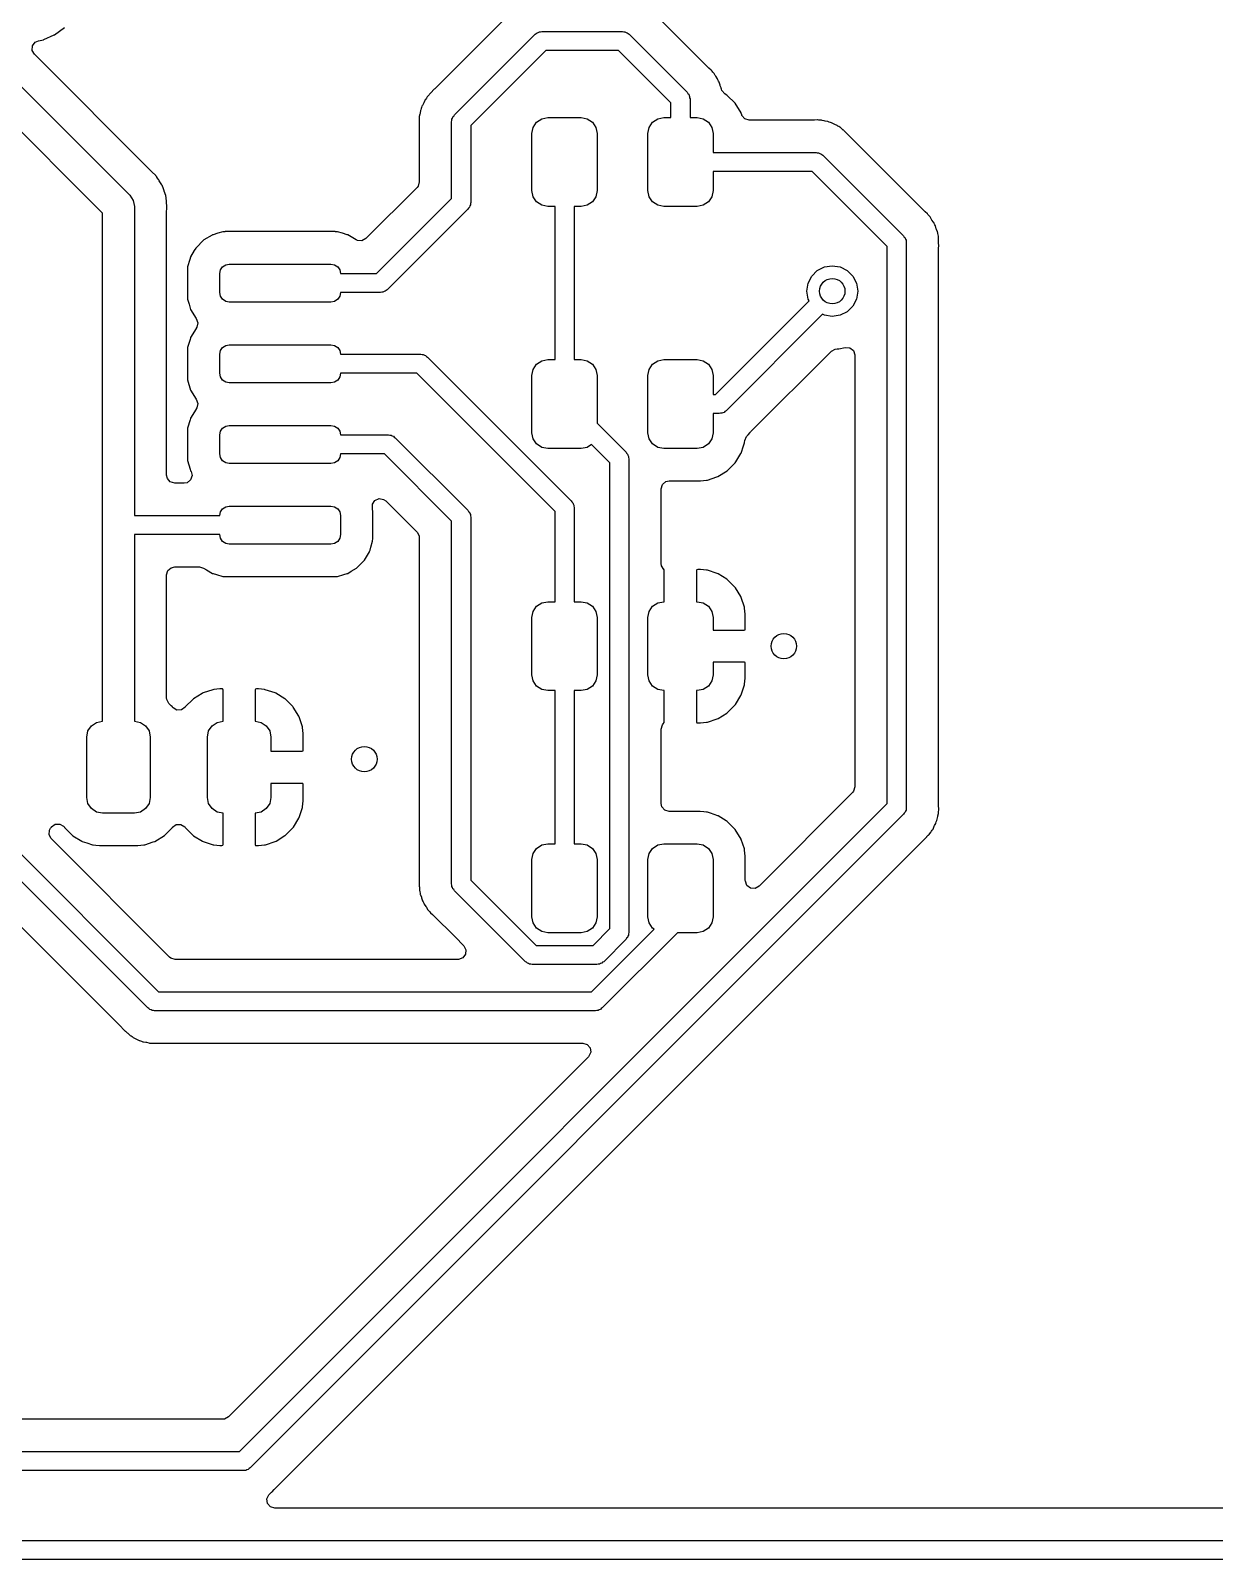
# Model space of a CAD drawing. Extents: x 51 to 243, y -135 to -54.
# Drawn here: x 171.02 to 189.66, y -135.02 to -110.96 of the extents above; entities that cross this region are included whole.
import ezdxf

# ---------------------------------------------------------------- set-up
doc = ezdxf.new("R2010")
doc.units = 0
doc.layers.add('BLACK', color=7, linetype='CONTINUOUS')

msp = doc.modelspace()

# ---------------------------------------------------------------- linework, layer by layer
at = {"layer": 'BLACK', "linetype": 'CONTINUOUS'}
for p, q in [((169.099, -110.071), (172.582, -113.554)), ((172.155, -113.835), (168.672, -110.352)), ((178.578, -110.686), (177.392, -111.871)), ((171.399, -111.027), (171.553, -110.915)), ((181.692, -111.546), (180.864, -110.717)), ((171.052, -111.201), (171.095, -111.144)), ((171.095, -111.144), (171.144, -111.122)), ((171.144, -111.122), (171.224, -111.105)), ((171.224, -111.105), (171.23, -111.102)), ((171.23, -111.102), (171.393, -111.03)), ((171.393, -111.03), (171.399, -111.027)), ((171.393, -111.03), (171.393, -111.03)), ((177.694, -112.289), (178.964, -111.019)), ((178.964, -111.019), (178.981, -111.009)), ((178.981, -111.009), (178.995, -110.995)), ((178.995, -110.995), (179.014, -110.99)), ((179.014, -110.99), (179.031, -110.98)), ((179.031, -110.98), (179.051, -110.98)), ((179.051, -110.98), (179.07, -110.975)), ((179.07, -110.975), (180.34, -110.975)), ((180.34, -110.975), (180.359, -110.98)), ((180.359, -110.98), (180.379, -110.98)), ((180.379, -110.98), (180.396, -110.99)), ((180.396, -110.99), (180.415, -110.995)), ((180.415, -110.995), (180.429, -111.009)), ((180.429, -111.009), (180.446, -111.019)), ((180.446, -111.019), (181.359, -111.931)), ((171.047, -111.272), (171.052, -111.201)), ((171.081, -111.334), (171.047, -111.272)), ((172.932, -113.185), (171.081, -111.334)), ((179.132, -111.275), (177.95, -112.457)), ((180.278, -111.275), (179.132, -111.275)), ((181.102, -112.1), (180.278, -111.275)), ((181.701, -111.554), (181.692, -111.546)), ((181.736, -111.583), (181.701, -111.554)), ((181.741, -111.59), (181.736, -111.583)), ((181.749, -111.6), (181.741, -111.59)), ((181.762, -111.616), (181.749, -111.6)), ((181.777, -111.631), (181.762, -111.616)), ((181.781, -111.638), (181.777, -111.631)), ((181.8, -111.67), (181.781, -111.638)), ((181.781, -111.638), (181.781, -111.638)), ((177.371, -111.889), (177.328, -111.935)), ((177.377, -111.884), (177.371, -111.889)), ((177.384, -111.879), (177.377, -111.884)), ((177.392, -111.871), (177.384, -111.879)), ((181.807, -111.68), (181.8, -111.67)), ((181.834, -111.718), (181.807, -111.68)), ((181.842, -111.738), (181.834, -111.718)), ((181.851, -111.755), (181.842, -111.738)), ((181.862, -111.774), (181.851, -111.755)), ((181.875, -111.818), (181.862, -111.774)), ((181.878, -111.829), (181.875, -111.818)), ((181.892, -111.863), (181.878, -111.829)), ((181.895, -111.872), (181.892, -111.863)), ((181.896, -111.88), (181.895, -111.872)), ((181.897, -111.883), (181.896, -111.88)), ((181.906, -111.906), (181.897, -111.883)), ((177.205, -112.11), (177.19, -112.138)), ((177.21, -112.1), (177.205, -112.11)), ((177.226, -112.064), (177.21, -112.1)), ((177.229, -112.057), (177.226, -112.064)), ((177.226, -112.064), (177.226, -112.064)), ((177.238, -112.045), (177.229, -112.057)), ((177.242, -112.04), (177.238, -112.045)), ((177.253, -112.024), (177.242, -112.04)), ((177.259, -112.012), (177.253, -112.024)), ((177.263, -112.005), (177.259, -112.012)), ((177.259, -112.012), (177.259, -112.012)), ((177.295, -111.971), (177.263, -112.005)), ((177.302, -111.962), (177.295, -111.971)), ((177.305, -111.959), (177.302, -111.962)), ((177.326, -111.938), (177.305, -111.959)), ((177.328, -111.935), (177.326, -111.938)), ((181.102, -112.33), (181.102, -112.1)), ((181.359, -111.931), (181.368, -111.949)), ((181.368, -111.949), (181.382, -111.962)), ((181.382, -111.962), (181.388, -111.982)), ((181.388, -111.982), (181.397, -111.999)), ((181.397, -111.999), (181.397, -112.018)), ((181.397, -112.018), (181.403, -112.037)), ((181.403, -112.037), (181.403, -112.33)), ((181.953, -111.959), (181.906, -111.906)), ((181.974, -111.972), (181.953, -111.959)), ((181.988, -111.981), (181.974, -111.972)), ((182.113, -112.106), (181.988, -111.981)), ((182.207, -112.256), (182.113, -112.106)), ((177.14, -112.353), (177.137, -112.374)), ((177.137, -112.374), (177.141, -112.417)), ((177.141, -112.333), (177.14, -112.353)), ((177.151, -112.275), (177.141, -112.312)), ((177.141, -112.312), (177.141, -112.333)), ((177.153, -112.267), (177.151, -112.275)), ((177.155, -112.255), (177.153, -112.267)), ((177.161, -112.218), (177.155, -112.255)), ((177.163, -112.21), (177.161, -112.218)), ((177.171, -112.19), (177.163, -112.21)), ((177.178, -112.171), (177.171, -112.19)), ((177.183, -112.151), (177.178, -112.171)), ((177.19, -112.138), (177.183, -112.151)), ((177.655, -112.356), (177.665, -112.339)), ((177.655, -112.376), (177.655, -112.356)), ((177.665, -112.339), (177.67, -112.32)), ((177.67, -112.32), (177.684, -112.306)), ((177.684, -112.306), (177.694, -112.289)), ((178.988, -112.403), (179.069, -112.349)), ((179.069, -112.349), (179.165, -112.33)), ((179.165, -112.33), (179.69, -112.33)), ((179.69, -112.33), (179.786, -112.349)), ((179.786, -112.349), (179.867, -112.403)), ((180.813, -112.403), (180.894, -112.349)), ((180.894, -112.349), (180.99, -112.33)), ((180.99, -112.33), (181.102, -112.33)), ((181.403, -112.33), (181.515, -112.33)), ((181.515, -112.33), (181.611, -112.349)), ((181.611, -112.349), (181.692, -112.403)), ((182.209, -112.263), (182.207, -112.256)), ((182.216, -112.285), (182.209, -112.263)), ((182.209, -112.263), (182.209, -112.263)), ((182.221, -112.298), (182.216, -112.285)), ((182.268, -112.351), (182.221, -112.298)), ((182.336, -112.371), (182.268, -112.351)), ((183.351, -112.371), (182.336, -112.371)), ((183.363, -112.371), (183.351, -112.371)), ((183.409, -112.367), (183.363, -112.371)), ((183.417, -112.368), (183.409, -112.367)), ((183.43, -112.37), (183.417, -112.368)), ((183.45, -112.371), (183.43, -112.37)), ((183.471, -112.371), (183.45, -112.371)), ((183.482, -112.374), (183.471, -112.371)), ((183.516, -112.383), (183.482, -112.374)), ((177.141, -112.417), (177.141, -112.42)), ((177.141, -112.42), (177.141, -112.432)), ((177.141, -112.432), (177.141, -113.34)), ((177.65, -112.395), (177.655, -112.376)), ((177.65, -113.603), (177.65, -112.395)), ((177.95, -112.457), (177.95, -113.665)), ((178.915, -112.58), (178.934, -112.484)), ((178.915, -113.48), (178.915, -112.58)), ((178.934, -112.484), (178.988, -112.403)), ((179.867, -112.403), (179.921, -112.484)), ((179.921, -112.484), (179.94, -112.58)), ((179.94, -112.58), (179.94, -113.48)), ((180.74, -112.58), (180.759, -112.484)), ((180.74, -113.48), (180.74, -112.58)), ((180.759, -112.484), (180.813, -112.403)), ((181.692, -112.403), (181.746, -112.484)), ((181.746, -112.484), (181.765, -112.58)), ((181.765, -112.58), (181.765, -112.88)), ((183.528, -112.385), (183.516, -112.383)), ((183.573, -112.393), (183.528, -112.385)), ((183.593, -112.401), (183.573, -112.393)), ((183.612, -112.408), (183.593, -112.401)), ((183.632, -112.413), (183.612, -112.408)), ((183.639, -112.417), (183.632, -112.413)), ((183.673, -112.435), (183.639, -112.417)), ((183.639, -112.417), (183.639, -112.417)), ((183.683, -112.44), (183.673, -112.435)), ((183.719, -112.456), (183.683, -112.44)), ((183.726, -112.459), (183.719, -112.456)), ((183.719, -112.456), (183.719, -112.456)), ((183.732, -112.464), (183.726, -112.459)), ((183.743, -112.472), (183.732, -112.464)), ((183.759, -112.483), (183.743, -112.472)), ((183.771, -112.489), (183.759, -112.483)), ((183.778, -112.493), (183.771, -112.489)), ((183.81, -112.523), (183.778, -112.493)), ((183.812, -112.525), (183.81, -112.523)), ((183.821, -112.532), (183.812, -112.525)), ((183.824, -112.535), (183.821, -112.532)), ((183.845, -112.556), (183.824, -112.535)), ((183.848, -112.558), (183.845, -112.556)), ((183.878, -112.587), (183.848, -112.558)), ((183.899, -112.607), (183.878, -112.587)), ((183.904, -112.614), (183.899, -112.607)), ((183.912, -112.622), (183.904, -112.614)), ((183.904, -112.614), (183.904, -112.614)), ((185.097, -113.808), (183.912, -112.622)), ((181.765, -112.88), (183.388, -112.88)), ((183.388, -112.88), (183.407, -112.885)), ((183.407, -112.885), (183.427, -112.885)), ((183.427, -112.885), (183.444, -112.895)), ((183.444, -112.895), (183.463, -112.9)), ((183.463, -112.9), (183.477, -112.914)), ((183.477, -112.914), (183.494, -112.924)), ((183.494, -112.924), (184.764, -114.194)), ((172.935, -113.188), (172.932, -113.185)), ((172.986, -113.236), (172.935, -113.188)), ((172.991, -113.241), (172.986, -113.236)), ((172.986, -113.236), (172.986, -113.236)), ((172.995, -113.247), (172.991, -113.241)), ((172.998, -113.251), (172.995, -113.247)), ((173, -113.253), (172.998, -113.251)), ((173, -113.254), (173, -113.253)), ((173.008, -113.262), (173, -113.254)), ((173.011, -113.267), (173.008, -113.262)), ((173.029, -113.298), (173.011, -113.267)), ((173.011, -113.267), (173.011, -113.267)), ((173.038, -113.312), (173.029, -113.298)), ((173.045, -113.324), (173.038, -113.312)), ((173.048, -113.328), (173.045, -113.324)), ((173.088, -113.389), (173.048, -113.328)), ((183.326, -113.18), (181.765, -113.18)), ((181.765, -113.18), (181.765, -113.48)), ((184.508, -114.362), (183.326, -113.18)), ((172.582, -113.554), (172.582, -113.554)), ((172.582, -113.554), (172.636, -113.635)), ((173.09, -113.396), (173.088, -113.389)), ((173.093, -113.401), (173.09, -113.396)), ((173.096, -113.407), (173.093, -113.401)), ((173.099, -113.413), (173.096, -113.407)), ((173.102, -113.42), (173.099, -113.413)), ((173.122, -113.483), (173.102, -113.42)), ((173.102, -113.42), (173.102, -113.42)), ((173.123, -113.487), (173.122, -113.483)), ((173.148, -113.555), (173.123, -113.487)), ((173.149, -113.563), (173.148, -113.555)), ((173.15, -113.568), (173.149, -113.563)), ((173.152, -113.574), (173.15, -113.568)), ((173.154, -113.581), (173.152, -113.574)), ((177.105, -113.429), (176.299, -114.235)), ((177.121, -113.408), (177.105, -113.429)), ((177.141, -113.34), (177.121, -113.408)), ((178.934, -113.576), (178.915, -113.48)), ((178.988, -113.657), (178.934, -113.576)), ((179.921, -113.576), (179.867, -113.657)), ((179.94, -113.48), (179.921, -113.576)), ((180.759, -113.576), (180.74, -113.48)), ((180.813, -113.657), (180.759, -113.576)), ((181.746, -113.576), (181.692, -113.657)), ((181.765, -113.48), (181.746, -113.576)), ((172.636, -113.635), (172.655, -113.731)), ((172.655, -113.731), (172.655, -118.595)), ((173.154, -113.589), (173.154, -113.581)), ((173.156, -113.603), (173.154, -113.589)), ((173.154, -113.589), (173.154, -113.589)), ((173.159, -113.641), (173.156, -113.603)), ((173.16, -113.654), (173.159, -113.641)), ((173.16, -113.658), (173.16, -113.654)), ((173.163, -113.683), (173.16, -113.658)), ((173.163, -113.687), (173.163, -113.683)), ((173.163, -113.683), (173.163, -113.683)), ((173.163, -113.695), (173.163, -113.687)), ((173.164, -113.705), (173.163, -113.695)), ((173.163, -113.798), (173.165, -113.779)), ((173.163, -117.96), (173.163, -113.798)), ((173.167, -113.745), (173.164, -113.705)), ((173.165, -113.779), (173.168, -113.758)), ((173.165, -113.779), (173.165, -113.779)), ((173.168, -113.758), (173.167, -113.745)), ((176.468, -114.785), (177.65, -113.603)), ((177.906, -113.771), (176.636, -115.041)), ((177.916, -113.754), (177.906, -113.771)), ((177.93, -113.74), (177.916, -113.754)), ((177.935, -113.721), (177.93, -113.74)), ((177.945, -113.704), (177.935, -113.721)), ((177.95, -113.665), (177.945, -113.684)), ((177.945, -113.684), (177.945, -113.704)), ((179.069, -113.711), (178.988, -113.657)), ((179.165, -113.73), (179.069, -113.711)), ((179.278, -113.73), (179.165, -113.73)), ((179.278, -116.14), (179.278, -113.73)), ((179.69, -113.73), (179.577, -113.73)), ((179.577, -113.73), (179.577, -116.14)), ((179.786, -113.711), (179.69, -113.73)), ((179.867, -113.657), (179.786, -113.711)), ((180.894, -113.711), (180.813, -113.657)), ((180.99, -113.73), (180.894, -113.711)), ((181.515, -113.73), (180.99, -113.73)), ((181.611, -113.711), (181.515, -113.73)), ((181.692, -113.657), (181.611, -113.711)), ((185.106, -113.816), (185.097, -113.808)), ((185.142, -113.846), (185.106, -113.816)), ((172.155, -121.83), (172.155, -113.835)), ((185.149, -113.856), (185.142, -113.846)), ((185.154, -113.863), (185.149, -113.856)), ((185.167, -113.878), (185.154, -113.863)), ((185.182, -113.893), (185.167, -113.878)), ((185.206, -113.933), (185.182, -113.893)), ((185.212, -113.943), (185.206, -113.933)), ((185.235, -113.974), (185.212, -113.943)), ((185.24, -113.98), (185.235, -113.974)), ((185.248, -114), (185.24, -113.98)), ((185.256, -114.018), (185.248, -114)), ((185.267, -114.036), (185.256, -114.018)), ((185.28, -114.081), (185.267, -114.036)), ((173.743, -114.261), (173.626, -114.378)), ((173.75, -114.257), (173.743, -114.261)), ((173.88, -114.18), (173.75, -114.257)), ((173.75, -114.257), (173.75, -114.257)), ((173.886, -114.176), (173.88, -114.18)), ((173.88, -114.18), (173.88, -114.18)), ((173.894, -114.174), (173.886, -114.176)), ((173.97, -114.152), (173.894, -114.174)), ((173.894, -114.174), (173.894, -114.174)), ((174.046, -114.129), (173.97, -114.152)), ((174.053, -114.129), (174.046, -114.129)), ((174.081, -114.127), (174.053, -114.129)), ((174.053, -114.129), (174.053, -114.129)), ((174.083, -114.126), (174.081, -114.127)), ((174.081, -114.127), (174.081, -114.127)), ((175.817, -114.126), (174.083, -114.126)), ((175.819, -114.127), (175.817, -114.126)), ((175.847, -114.129), (175.819, -114.127)), ((175.819, -114.127), (175.819, -114.127)), ((175.854, -114.129), (175.847, -114.129)), ((175.847, -114.129), (175.847, -114.129)), ((175.93, -114.152), (175.854, -114.129)), ((176.006, -114.174), (175.93, -114.152)), ((176.014, -114.176), (176.006, -114.174)), ((176.006, -114.174), (176.006, -114.174)), ((176.119, -114.238), (176.014, -114.176)), ((176.146, -114.254), (176.119, -114.238)), ((176.166, -114.264), (176.146, -114.254)), ((176.237, -114.269), (176.166, -114.264)), ((176.299, -114.235), (176.237, -114.269)), ((184.764, -114.194), (184.774, -114.211)), ((184.774, -114.211), (184.788, -114.225)), ((184.788, -114.225), (184.793, -114.244)), ((184.793, -114.244), (184.803, -114.261)), ((184.803, -114.261), (184.803, -114.281)), ((184.803, -114.281), (184.808, -114.3)), ((185.284, -114.092), (185.28, -114.081)), ((185.298, -114.128), (185.284, -114.092)), ((185.301, -114.135), (185.298, -114.128)), ((185.298, -114.128), (185.298, -114.128)), ((185.302, -114.143), (185.301, -114.135)), ((185.304, -114.156), (185.302, -114.143)), ((185.302, -114.143), (185.302, -114.143)), ((185.308, -114.176), (185.304, -114.156)), ((185.314, -114.196), (185.308, -114.176)), ((185.315, -114.238), (185.314, -114.196)), ((185.315, -114.242), (185.315, -114.238)), ((185.316, -114.254), (185.315, -114.242)), ((185.316, -114.259), (185.316, -114.254)), ((185.316, -114.288), (185.316, -114.259)), ((185.317, -114.292), (185.316, -114.288)), ((185.319, -114.362), (185.317, -114.292)), ((173.539, -114.529), (173.528, -114.565)), ((173.541, -114.521), (173.539, -114.529)), ((173.539, -114.529), (173.539, -114.529)), ((173.599, -114.423), (173.541, -114.521)), ((173.622, -114.385), (173.599, -114.423)), ((173.626, -114.378), (173.622, -114.385)), ((173.622, -114.385), (173.622, -114.385)), ((184.508, -123.128), (184.508, -114.362)), ((184.808, -114.3), (184.808, -123.19)), ((185.316, -114.382), (185.317, -114.37)), ((185.316, -123.153), (185.316, -114.382)), ((185.317, -114.37), (185.319, -114.362)), ((185.317, -114.37), (185.317, -114.37)), ((173.494, -114.688), (173.492, -114.716)), ((173.492, -114.716), (173.492, -114.718)), ((173.492, -114.718), (173.492, -115.152)), ((173.528, -114.565), (173.494, -114.681)), ((173.494, -114.681), (173.494, -114.688)), ((173.494, -114.688), (173.494, -114.688)), ((174, -114.785), (174.011, -114.728)), ((174.011, -114.728), (174.044, -114.679)), ((174.044, -114.679), (174.093, -114.646)), ((174.093, -114.646), (174.15, -114.635)), ((174.15, -114.635), (175.75, -114.635)), ((175.75, -114.635), (175.807, -114.646)), ((175.807, -114.646), (175.856, -114.679)), ((175.856, -114.679), (175.889, -114.728)), ((175.889, -114.728), (175.9, -114.785)), ((183.318, -114.827), (183.407, -114.738)), ((183.407, -114.738), (183.518, -114.682)), ((183.518, -114.682), (183.642, -114.662)), ((183.642, -114.662), (183.766, -114.682)), ((183.766, -114.682), (183.877, -114.738)), ((183.877, -114.738), (183.966, -114.827)), ((174, -115.085), (174, -114.785)), ((175.9, -114.785), (176.468, -114.785)), ((183.242, -115.062), (183.262, -114.938)), ((183.262, -114.938), (183.318, -114.827)), ((183.966, -114.827), (184.022, -114.938)), ((184.022, -114.938), (184.042, -115.062)), ((173.492, -115.152), (173.492, -115.154)), ((173.492, -115.154), (173.492, -115.154)), ((173.492, -115.154), (173.494, -115.177)), ((173.494, -115.177), (173.494, -115.189)), ((173.494, -115.189), (173.518, -115.269)), ((174.011, -115.142), (174, -115.085)), ((174.044, -115.191), (174.011, -115.142)), ((174.093, -115.224), (174.044, -115.191)), ((174.15, -115.235), (174.093, -115.224)), ((175.75, -115.235), (174.15, -115.235)), ((175.807, -115.224), (175.75, -115.235)), ((175.856, -115.191), (175.807, -115.224)), ((175.889, -115.142), (175.856, -115.191)), ((175.9, -115.085), (175.889, -115.142)), ((176.53, -115.085), (175.9, -115.085)), ((176.549, -115.08), (176.53, -115.085)), ((176.569, -115.08), (176.549, -115.08)), ((176.586, -115.07), (176.569, -115.08)), ((176.605, -115.065), (176.586, -115.07)), ((176.619, -115.051), (176.605, -115.065)), ((176.636, -115.041), (176.619, -115.051)), ((181.802, -116.69), (183.277, -115.215)), ((183.262, -115.186), (183.242, -115.062)), ((183.277, -115.215), (183.262, -115.186)), ((184.022, -115.186), (183.966, -115.297)), ((184.042, -115.062), (184.022, -115.186)), ((173.518, -115.269), (173.535, -115.33)), ((173.535, -115.33), (173.541, -115.349)), ((173.541, -115.349), (173.626, -115.492)), ((173.626, -115.492), (173.628, -115.494)), ((173.628, -115.494), (173.654, -115.559)), ((183.489, -115.427), (181.97, -116.946)), ((183.518, -115.442), (183.489, -115.427)), ((183.642, -115.462), (183.518, -115.442)), ((183.766, -115.442), (183.642, -115.462)), ((183.877, -115.386), (183.766, -115.442)), ((183.966, -115.297), (183.877, -115.386)), ((173.626, -115.648), (173.541, -115.791)), ((173.629, -115.644), (173.626, -115.648)), ((173.64, -115.628), (173.629, -115.644)), ((173.654, -115.559), (173.64, -115.628)), ((173.494, -115.958), (173.492, -115.983)), ((173.492, -115.983), (173.492, -115.988)), ((173.532, -115.821), (173.494, -115.951)), ((173.494, -115.951), (173.494, -115.958)), ((173.494, -115.958), (173.494, -115.958)), ((173.539, -115.799), (173.532, -115.821)), ((173.541, -115.791), (173.539, -115.799)), ((173.539, -115.799), (173.539, -115.799)), ((174.011, -115.998), (174.044, -115.949)), ((174.044, -115.949), (174.093, -115.916)), ((174.093, -115.916), (174.15, -115.905)), ((174.15, -115.905), (175.75, -115.905)), ((175.75, -115.905), (175.807, -115.916)), ((175.807, -115.916), (175.856, -115.949)), ((175.856, -115.949), (175.889, -115.998)), ((183.628, -116.007), (183.69, -115.973)), ((183.69, -115.973), (183.717, -115.971)), ((183.717, -115.971), (183.737, -115.971)), ((183.737, -115.971), (183.744, -115.969)), ((183.744, -115.969), (183.847, -115.947)), ((183.744, -115.969), (183.744, -115.969)), ((183.847, -115.947), (183.918, -115.953)), ((183.918, -115.953), (183.975, -115.995)), ((173.492, -115.988), (173.492, -116.422)), ((174, -116.055), (174.011, -115.998)), ((174, -116.355), (174, -116.055)), ((175.889, -115.998), (175.9, -116.055)), ((175.9, -116.055), (177.165, -116.055)), ((177.165, -116.055), (177.184, -116.06)), ((177.184, -116.06), (177.204, -116.06)), ((177.204, -116.06), (177.221, -116.07)), ((177.221, -116.07), (177.24, -116.075)), ((177.24, -116.075), (177.254, -116.089)), ((177.254, -116.089), (177.271, -116.099)), ((177.271, -116.099), (179.534, -118.361)), ((178.934, -116.294), (178.988, -116.213)), ((178.988, -116.213), (179.069, -116.159)), ((179.069, -116.159), (179.165, -116.14)), ((179.165, -116.14), (179.278, -116.14)), ((179.577, -116.14), (179.69, -116.14)), ((179.69, -116.14), (179.786, -116.159)), ((179.786, -116.159), (179.867, -116.213)), ((179.867, -116.213), (179.921, -116.294)), ((180.759, -116.294), (180.813, -116.213)), ((180.813, -116.213), (180.894, -116.159)), ((180.894, -116.159), (180.99, -116.14)), ((180.99, -116.14), (181.515, -116.14)), ((181.515, -116.14), (181.611, -116.159)), ((181.611, -116.159), (181.692, -116.213)), ((181.692, -116.213), (181.746, -116.294)), ((182.356, -117.279), (183.628, -116.007)), ((183.975, -115.995), (183.999, -116.062)), ((183.999, -116.062), (183.999, -116.07)), ((183.999, -116.07), (183.999, -122.865)), ((173.492, -116.422), (173.494, -116.459)), ((173.494, -116.459), (173.541, -116.619)), ((174.011, -116.412), (174, -116.355)), ((174.044, -116.461), (174.011, -116.412)), ((174.093, -116.494), (174.044, -116.461)), ((175.856, -116.461), (175.807, -116.494)), ((175.889, -116.412), (175.856, -116.461)), ((175.9, -116.355), (175.889, -116.412)), ((177.103, -116.355), (175.9, -116.355)), ((179.278, -118.53), (177.103, -116.355)), ((178.915, -116.39), (178.934, -116.294)), ((178.915, -117.29), (178.915, -116.39)), ((179.921, -116.294), (179.94, -116.39)), ((179.94, -116.39), (179.94, -117.14)), ((180.74, -116.39), (180.759, -116.294)), ((180.74, -117.29), (180.74, -116.39)), ((181.746, -116.294), (181.765, -116.39)), ((181.765, -116.39), (181.765, -116.69)), ((173.541, -116.619), (173.626, -116.762)), ((174.15, -116.505), (174.093, -116.494)), ((175.75, -116.505), (174.15, -116.505)), ((175.807, -116.494), (175.75, -116.505)), ((181.765, -116.69), (181.802, -116.69)), ((173.626, -116.918), (173.541, -117.061)), ((173.626, -116.762), (173.628, -116.764)), ((173.629, -116.914), (173.626, -116.918)), ((173.628, -116.764), (173.654, -116.829)), ((173.64, -116.898), (173.629, -116.914)), ((173.654, -116.829), (173.64, -116.898)), ((181.97, -116.946), (181.953, -116.956)), ((173.533, -117.089), (173.494, -117.221)), ((173.539, -117.069), (173.533, -117.089)), ((173.541, -117.061), (173.539, -117.069)), ((173.539, -117.069), (173.539, -117.069)), ((174.044, -117.219), (174.093, -117.186)), ((174.093, -117.186), (174.15, -117.175)), ((174.15, -117.175), (175.75, -117.175)), ((175.75, -117.175), (175.807, -117.186)), ((175.807, -117.186), (175.856, -117.219)), ((179.94, -117.14), (180.396, -117.596)), ((181.864, -116.99), (181.765, -116.99)), ((181.765, -116.99), (181.765, -117.29)), ((181.883, -116.985), (181.864, -116.99)), ((181.903, -116.985), (181.883, -116.985)), ((181.92, -116.975), (181.903, -116.985)), ((181.939, -116.97), (181.92, -116.975)), ((181.953, -116.956), (181.939, -116.97)), ((173.494, -117.228), (173.492, -117.253)), ((173.492, -117.253), (173.492, -117.258)), ((173.492, -117.258), (173.492, -117.692)), ((173.494, -117.221), (173.494, -117.228)), ((173.494, -117.228), (173.494, -117.228)), ((174, -117.325), (174.011, -117.268)), ((174, -117.625), (174, -117.325)), ((174.011, -117.268), (174.044, -117.219)), ((175.856, -117.219), (175.889, -117.268)), ((175.889, -117.268), (175.9, -117.325)), ((175.9, -117.325), (176.657, -117.325)), ((176.657, -117.325), (176.676, -117.33)), ((176.676, -117.33), (176.696, -117.33)), ((176.696, -117.33), (176.713, -117.34)), ((176.713, -117.34), (176.732, -117.345)), ((176.732, -117.345), (176.746, -117.359)), ((176.746, -117.359), (176.763, -117.369)), ((176.763, -117.369), (177.906, -118.512)), ((178.934, -117.386), (178.915, -117.29)), ((178.988, -117.467), (178.934, -117.386)), ((180.759, -117.386), (180.74, -117.29)), ((180.813, -117.467), (180.759, -117.386)), ((181.746, -117.386), (181.692, -117.467)), ((181.765, -117.29), (181.746, -117.386)), ((182.263, -117.445), (182.266, -117.414)), ((182.266, -117.414), (182.293, -117.348)), ((182.293, -117.348), (182.307, -117.335)), ((182.306, -117.334), (182.312, -117.329)), ((182.307, -117.335), (182.306, -117.334)), ((182.312, -117.329), (182.318, -117.324)), ((182.318, -117.324), (182.348, -117.288)), ((182.348, -117.288), (182.356, -117.279)), ((174.011, -117.682), (174, -117.625)), ((175.9, -117.625), (175.889, -117.682)), ((176.595, -117.625), (175.9, -117.625)), ((177.65, -118.68), (176.595, -117.625)), ((179.069, -117.521), (178.988, -117.467)), ((179.165, -117.54), (179.069, -117.521)), ((179.69, -117.54), (179.165, -117.54)), ((179.786, -117.521), (179.69, -117.54)), ((179.852, -117.477), (179.786, -117.521)), ((180.14, -117.764), (179.852, -117.477)), ((180.396, -117.596), (180.405, -117.613)), ((180.405, -117.613), (180.419, -117.627)), ((180.419, -117.627), (180.425, -117.646)), ((180.425, -117.646), (180.434, -117.663)), ((180.434, -117.663), (180.434, -117.683)), ((180.894, -117.521), (180.813, -117.467)), ((180.99, -117.54), (180.894, -117.521)), ((181.515, -117.54), (180.99, -117.54)), ((181.611, -117.521), (181.515, -117.54)), ((181.692, -117.467), (181.611, -117.521)), ((182.122, -117.751), (182.203, -117.619)), ((182.203, -117.619), (182.207, -117.613)), ((182.203, -117.619), (182.203, -117.619)), ((182.207, -117.613), (182.245, -117.499)), ((182.245, -117.499), (182.261, -117.451)), ((182.261, -117.451), (182.263, -117.445)), ((182.261, -117.451), (182.261, -117.451)), ((173.492, -117.692), (173.492, -117.694)), ((173.492, -117.694), (173.492, -117.694)), ((173.492, -117.694), (173.494, -117.719)), ((173.494, -117.719), (173.494, -117.729)), ((173.494, -117.729), (173.513, -117.794)), ((173.513, -117.794), (173.534, -117.865)), ((173.534, -117.865), (173.541, -117.889)), ((173.541, -117.889), (173.545, -117.896)), ((173.545, -117.896), (173.546, -117.897)), ((173.546, -117.897), (173.548, -117.903)), ((173.548, -117.903), (173.547, -117.903)), ((173.547, -117.903), (173.563, -117.965)), ((174.044, -117.731), (174.011, -117.682)), ((174.093, -117.764), (174.044, -117.731)), ((174.15, -117.775), (174.093, -117.764)), ((175.75, -117.775), (174.15, -117.775)), ((175.807, -117.764), (175.75, -117.775)), ((175.856, -117.731), (175.807, -117.764)), ((175.889, -117.682), (175.856, -117.731)), ((180.14, -125.096), (180.14, -117.764)), ((180.434, -117.683), (180.44, -117.702)), ((180.44, -117.702), (180.44, -125.158)), ((181.839, -117.982), (181.989, -117.888)), ((181.989, -117.888), (182.114, -117.763)), ((182.114, -117.763), (182.122, -117.751)), ((173.175, -118.013), (173.163, -117.96)), ((173.221, -118.066), (173.175, -118.013)), ((173.29, -118.087), (173.221, -118.066)), ((173.437, -118.087), (173.29, -118.087)), ((173.485, -118.077), (173.437, -118.087)), ((173.54, -118.033), (173.485, -118.077)), ((173.563, -117.965), (173.54, -118.033)), ((180.948, -118.174), (180.968, -118.106)), ((180.968, -118.106), (181.022, -118.06)), ((181.022, -118.06), (181.074, -118.048)), ((181.074, -118.048), (181.565, -118.048)), ((181.565, -118.048), (181.569, -118.048)), ((181.569, -118.048), (181.664, -118.038)), ((181.569, -118.048), (181.569, -118.048)), ((181.664, -118.038), (181.664, -118.038)), ((181.664, -118.038), (181.671, -118.038)), ((181.671, -118.038), (181.678, -118.035)), ((181.678, -118.035), (181.823, -117.987)), ((181.678, -118.035), (181.678, -118.035)), ((181.823, -117.987), (181.839, -117.982)), ((176.405, -118.417), (176.443, -118.358)), ((176.443, -118.358), (176.508, -118.328)), ((176.508, -118.328), (176.578, -118.339)), ((176.578, -118.339), (176.615, -118.364)), ((176.615, -118.364), (177.105, -118.854)), ((179.534, -118.361), (179.543, -118.379)), ((179.543, -118.379), (179.557, -118.392)), ((180.948, -119.347), (180.948, -118.174)), ((172.655, -118.595), (174, -118.595)), ((174, -118.595), (174.011, -118.538)), ((174.011, -118.538), (174.044, -118.489)), ((174.044, -118.489), (174.093, -118.456)), ((174.093, -118.456), (174.15, -118.445)), ((174.15, -118.445), (175.75, -118.445)), ((175.75, -118.445), (175.807, -118.456)), ((175.807, -118.456), (175.856, -118.489)), ((175.856, -118.489), (175.889, -118.538)), ((175.889, -118.538), (175.9, -118.595)), ((175.9, -118.595), (175.9, -118.895)), ((176.403, -118.479), (176.405, -118.478)), ((176.404, -118.485), (176.403, -118.479)), ((176.406, -118.491), (176.404, -118.485)), ((176.405, -118.478), (176.405, -118.417)), ((176.406, -118.498), (176.406, -118.491)), ((176.408, -118.526), (176.406, -118.498)), ((176.406, -118.498), (176.406, -118.498)), ((176.409, -118.528), (176.408, -118.526)), ((176.409, -118.962), (176.409, -118.528)), ((177.906, -118.512), (177.916, -118.529)), ((177.916, -118.529), (177.93, -118.543)), ((177.93, -118.543), (177.935, -118.562)), ((177.935, -118.562), (177.945, -118.579)), ((177.945, -118.579), (177.945, -118.599)), ((177.945, -118.599), (177.95, -118.618)), ((177.95, -118.618), (177.95, -124.331)), ((179.278, -119.95), (179.278, -118.53)), ((179.557, -118.392), (179.563, -118.412)), ((179.563, -118.412), (179.572, -118.429)), ((179.572, -118.429), (179.572, -118.448)), ((179.572, -118.448), (179.577, -118.468)), ((179.577, -118.468), (179.577, -119.95)), ((177.105, -118.854), (177.139, -118.916)), ((177.65, -124.393), (177.65, -118.68)), ((174, -118.895), (172.655, -118.895)), ((172.655, -118.895), (172.655, -121.83)), ((174.011, -118.952), (174, -118.895)), ((174.044, -119.001), (174.011, -118.952)), ((174.093, -119.034), (174.044, -119.001)), ((174.15, -119.045), (174.093, -119.034)), ((175.75, -119.045), (174.15, -119.045)), ((175.807, -119.034), (175.75, -119.045)), ((175.856, -119.001), (175.807, -119.034)), ((175.889, -118.952), (175.856, -119.001)), ((175.9, -118.895), (175.889, -118.952)), ((176.365, -119.139), (176.378, -119.092)), ((176.378, -119.092), (176.406, -118.999)), ((176.406, -118.987), (176.408, -118.964)), ((176.406, -118.999), (176.406, -118.987)), ((176.408, -118.964), (176.409, -118.962)), ((176.408, -118.964), (176.408, -118.964)), ((177.139, -118.916), (177.141, -118.943)), ((177.141, -118.943), (177.141, -124.311)), ((176.157, -119.419), (176.274, -119.302)), ((176.274, -119.302), (176.278, -119.295)), ((176.278, -119.295), (176.355, -119.165)), ((176.278, -119.295), (176.278, -119.295)), ((176.355, -119.165), (176.359, -119.159)), ((176.359, -119.159), (176.365, -119.139)), ((180.953, -119.383), (180.948, -119.347)), ((173.163, -119.529), (173.184, -119.461)), ((173.163, -121.464), (173.163, -119.529)), ((173.184, -119.461), (173.237, -119.415)), ((173.237, -119.415), (173.29, -119.403)), ((173.29, -119.403), (173.682, -119.403)), ((173.682, -119.403), (173.746, -119.421)), ((173.746, -119.421), (173.791, -119.448)), ((173.791, -119.448), (173.886, -119.504)), ((173.886, -119.504), (173.894, -119.506)), ((173.894, -119.506), (173.894, -119.506)), ((173.894, -119.506), (173.946, -119.522)), ((173.946, -119.522), (174.046, -119.551)), ((174.046, -119.551), (174.053, -119.551)), ((174.053, -119.551), (174.053, -119.551)), ((174.053, -119.551), (174.081, -119.553)), ((174.081, -119.553), (174.081, -119.553)), ((174.081, -119.553), (174.083, -119.553)), ((174.083, -119.553), (175.817, -119.553)), ((175.817, -119.553), (175.819, -119.553)), ((175.819, -119.553), (175.847, -119.551)), ((175.819, -119.553), (175.819, -119.553)), ((175.847, -119.551), (175.847, -119.551)), ((175.847, -119.551), (175.854, -119.551)), ((175.854, -119.551), (175.954, -119.522)), ((175.954, -119.522), (176.006, -119.506)), ((176.006, -119.506), (176.014, -119.504)), ((176.006, -119.506), (176.006, -119.506)), ((176.014, -119.504), (176.069, -119.471)), ((176.069, -119.471), (176.15, -119.423)), ((176.15, -119.423), (176.157, -119.419)), ((176.15, -119.423), (176.15, -119.423)), ((180.992, -119.443), (180.953, -119.383)), ((180.994, -119.445), (180.992, -119.443)), ((180.998, -119.46), (180.994, -119.445)), ((180.998, -119.95), (180.998, -119.46)), ((181.508, -119.448), (181.506, -119.456)), ((181.506, -119.456), (181.506, -119.95)), ((181.509, -119.446), (181.508, -119.448)), ((181.525, -119.442), (181.509, -119.446)), ((181.562, -119.442), (181.525, -119.442)), ((181.569, -119.442), (181.562, -119.442)), ((181.663, -119.452), (181.569, -119.442)), ((181.676, -119.455), (181.663, -119.452)), ((181.831, -119.506), (181.676, -119.455)), ((181.844, -119.512), (181.831, -119.506)), ((181.982, -119.597), (181.844, -119.512)), ((181.993, -119.606), (181.982, -119.597)), ((182.108, -119.721), (181.993, -119.606)), ((182.117, -119.732), (182.108, -119.721)), ((182.202, -119.87), (182.117, -119.732)), ((178.934, -120.104), (178.988, -120.023)), ((178.988, -120.023), (179.069, -119.969)), ((179.069, -119.969), (179.165, -119.95)), ((179.165, -119.95), (179.278, -119.95)), ((179.577, -119.95), (179.69, -119.95)), ((179.69, -119.95), (179.786, -119.969)), ((179.786, -119.969), (179.867, -120.023)), ((179.867, -120.023), (179.921, -120.104)), ((180.759, -120.104), (180.813, -120.023)), ((180.813, -120.023), (180.894, -119.969)), ((180.894, -119.969), (180.99, -119.95)), ((180.99, -119.95), (180.998, -119.95)), ((181.506, -119.95), (181.515, -119.95)), ((181.515, -119.95), (181.611, -119.969)), ((181.611, -119.969), (181.692, -120.023)), ((181.692, -120.023), (181.746, -120.104)), ((182.208, -119.883), (182.202, -119.87)), ((182.26, -120.037), (182.208, -119.883)), ((182.263, -120.051), (182.26, -120.037)), ((182.273, -120.146), (182.263, -120.051)), ((178.915, -120.2), (178.934, -120.104)), ((178.915, -121.1), (178.915, -120.2)), ((179.921, -120.104), (179.94, -120.2)), ((179.94, -120.2), (179.94, -121.1)), ((180.74, -120.2), (180.759, -120.104)), ((180.74, -121.1), (180.74, -120.2)), ((181.746, -120.104), (181.765, -120.2)), ((181.765, -120.2), (181.765, -120.396)), ((182.273, -120.153), (182.273, -120.146)), ((182.273, -120.382), (182.273, -120.153)), ((181.765, -120.396), (182.255, -120.396)), ((182.255, -120.396), (182.27, -120.392)), ((182.27, -120.392), (182.271, -120.39)), ((182.271, -120.39), (182.273, -120.382)), ((182.259, -120.904), (181.765, -120.904)), ((181.765, -120.904), (181.765, -121.1)), ((182.267, -120.906), (182.259, -120.904)), ((182.269, -120.907), (182.267, -120.906)), ((182.273, -120.922), (182.269, -120.907)), ((182.273, -121.147), (182.273, -120.922)), ((178.934, -121.196), (178.915, -121.1)), ((178.988, -121.277), (178.934, -121.196)), ((179.069, -121.331), (178.988, -121.277)), ((179.867, -121.277), (179.786, -121.331)), ((179.921, -121.196), (179.867, -121.277)), ((179.94, -121.1), (179.921, -121.196)), ((180.759, -121.196), (180.74, -121.1)), ((180.813, -121.277), (180.759, -121.196)), ((180.894, -121.331), (180.813, -121.277)), ((181.692, -121.277), (181.611, -121.331)), ((181.746, -121.196), (181.692, -121.277)), ((181.765, -121.1), (181.746, -121.196)), ((182.209, -121.416), (182.26, -121.261)), ((182.26, -121.261), (182.263, -121.248)), ((182.263, -121.248), (182.273, -121.154)), ((182.273, -121.154), (182.273, -121.147)), ((173.166, -121.49), (173.163, -121.464)), ((173.2, -121.553), (173.166, -121.49)), ((173.576, -121.487), (173.461, -121.602)), ((173.587, -121.478), (173.576, -121.487)), ((173.725, -121.393), (173.587, -121.478)), ((173.738, -121.387), (173.725, -121.393)), ((173.892, -121.335), (173.738, -121.387)), ((173.906, -121.332), (173.892, -121.335)), ((174.001, -121.322), (173.906, -121.332)), ((174.008, -121.322), (174.001, -121.322)), ((174.037, -121.322), (174.008, -121.322)), ((174.045, -121.324), (174.037, -121.322)), ((174.047, -121.325), (174.045, -121.324)), ((174.051, -121.34), (174.047, -121.325)), ((174.051, -121.831), (174.051, -121.34)), ((174.561, -121.328), (174.559, -121.336)), ((174.559, -121.336), (174.559, -121.831)), ((174.562, -121.326), (174.561, -121.328)), ((174.577, -121.322), (174.562, -121.326)), ((174.602, -121.322), (174.577, -121.322)), ((174.609, -121.322), (174.602, -121.322)), ((174.703, -121.332), (174.609, -121.322)), ((174.716, -121.335), (174.703, -121.332)), ((174.871, -121.386), (174.716, -121.335)), ((174.884, -121.392), (174.871, -121.386)), ((175.022, -121.477), (174.884, -121.392)), ((175.033, -121.486), (175.022, -121.477)), ((175.148, -121.601), (175.033, -121.486)), ((179.165, -121.35), (179.069, -121.331)), ((179.278, -121.35), (179.165, -121.35)), ((179.278, -123.76), (179.278, -121.35)), ((179.69, -121.35), (179.577, -121.35)), ((179.577, -121.35), (179.577, -123.76)), ((179.786, -121.331), (179.69, -121.35)), ((180.99, -121.35), (180.894, -121.331)), ((180.998, -121.35), (180.99, -121.35)), ((180.998, -121.844), (180.998, -121.35)), ((181.515, -121.35), (181.506, -121.35)), ((181.506, -121.35), (181.506, -121.84)), ((181.611, -121.331), (181.515, -121.35)), ((182.118, -121.567), (182.203, -121.429)), ((182.203, -121.429), (182.209, -121.416)), ((173.237, -121.589), (173.2, -121.553)), ((173.253, -121.606), (173.237, -121.589)), ((173.257, -121.612), (173.253, -121.606)), ((173.264, -121.619), (173.257, -121.612)), ((173.325, -121.655), (173.264, -121.619)), ((173.396, -121.652), (173.325, -121.655)), ((173.454, -121.611), (173.396, -121.652)), ((173.461, -121.602), (173.454, -121.611)), ((175.157, -121.612), (175.148, -121.601)), ((175.242, -121.75), (175.157, -121.612)), ((175.248, -121.763), (175.242, -121.75)), ((181.845, -121.787), (181.983, -121.702)), ((181.983, -121.702), (181.994, -121.693)), ((181.994, -121.693), (182.109, -121.578)), ((182.109, -121.578), (182.118, -121.567)), ((171.905, -122.08), (171.924, -121.984)), ((171.924, -121.984), (171.978, -121.903)), ((171.978, -121.903), (172.059, -121.849)), ((172.059, -121.849), (172.155, -121.83)), ((172.655, -121.83), (172.751, -121.849)), ((172.751, -121.849), (172.832, -121.903)), ((172.832, -121.903), (172.886, -121.984)), ((172.886, -121.984), (172.905, -122.08)), ((173.805, -122.08), (173.824, -121.984)), ((173.824, -121.984), (173.878, -121.903)), ((173.878, -121.903), (173.959, -121.849)), ((173.959, -121.849), (174.051, -121.831)), ((174.559, -121.831), (174.651, -121.849)), ((174.651, -121.849), (174.732, -121.903)), ((174.732, -121.903), (174.786, -121.984)), ((174.786, -121.984), (174.805, -122.08)), ((175.3, -121.917), (175.248, -121.763)), ((175.303, -121.931), (175.3, -121.917)), ((175.313, -122.026), (175.303, -121.931)), ((180.948, -121.955), (180.968, -121.887)), ((180.948, -123.125), (180.948, -121.955)), ((180.968, -121.887), (180.979, -121.873)), ((180.979, -121.873), (180.997, -121.852)), ((180.997, -121.852), (180.998, -121.844)), ((181.506, -121.84), (181.511, -121.855)), ((181.511, -121.855), (181.512, -121.856)), ((181.512, -121.856), (181.52, -121.858)), ((181.52, -121.858), (181.562, -121.858)), ((181.562, -121.858), (181.569, -121.858)), ((181.569, -121.858), (181.664, -121.848)), ((181.664, -121.848), (181.678, -121.845)), ((181.678, -121.845), (181.832, -121.793)), ((181.832, -121.793), (181.845, -121.787)), ((171.905, -123.03), (171.905, -122.08)), ((172.905, -122.08), (172.905, -123.03)), ((173.805, -123.03), (173.805, -122.08)), ((174.805, -122.08), (174.805, -122.301)), ((175.313, -122.033), (175.313, -122.026)), ((175.313, -122.287), (175.313, -122.033)), ((174.805, -122.301), (175.295, -122.301)), ((175.295, -122.301), (175.31, -122.297)), ((175.31, -122.297), (175.311, -122.295)), ((175.311, -122.295), (175.313, -122.287)), ((175.299, -122.809), (174.805, -122.809)), ((174.805, -122.809), (174.805, -123.03)), ((175.307, -122.811), (175.299, -122.809)), ((175.309, -122.812), (175.307, -122.811)), ((175.313, -122.827), (175.309, -122.812)), ((175.313, -123.077), (175.313, -122.827)), ((183.963, -122.954), (182.489, -124.428)), ((183.979, -122.933), (183.963, -122.954)), ((183.999, -122.865), (183.979, -122.933)), ((171.924, -123.126), (171.905, -123.03)), ((171.978, -123.207), (171.924, -123.126)), ((172.886, -123.126), (172.832, -123.207)), ((172.905, -123.03), (172.886, -123.126)), ((173.824, -123.126), (173.805, -123.03)), ((173.878, -123.207), (173.824, -123.126)), ((174.309, -133.327), (184.508, -123.128)), ((174.786, -123.126), (174.732, -123.207)), ((174.805, -123.03), (174.786, -123.126)), ((175.249, -123.346), (175.3, -123.191)), ((175.3, -123.191), (175.303, -123.178)), ((175.303, -123.178), (175.313, -123.084)), ((175.313, -123.084), (175.313, -123.077)), ((180.959, -123.178), (180.948, -123.125)), ((181.006, -123.231), (180.959, -123.178)), ((184.808, -123.19), (184.803, -123.209)), ((185.317, -123.165), (185.316, -123.153)), ((185.321, -123.211), (185.317, -123.165)), ((172.059, -123.261), (171.978, -123.207)), ((172.155, -123.28), (172.059, -123.261)), ((172.655, -123.28), (172.155, -123.28)), ((172.751, -123.261), (172.655, -123.28)), ((172.832, -123.207), (172.751, -123.261)), ((173.959, -123.261), (173.878, -123.207)), ((174.051, -123.279), (173.959, -123.261)), ((174.051, -123.774), (174.051, -123.279)), ((184.764, -123.296), (174.477, -133.583)), ((174.651, -123.261), (174.559, -123.279)), ((174.559, -123.279), (174.559, -123.77)), ((174.732, -123.207), (174.651, -123.261)), ((175.158, -123.497), (175.243, -123.359)), ((175.243, -123.359), (175.249, -123.346)), ((181.074, -123.251), (181.006, -123.231)), ((181.565, -123.251), (181.074, -123.251)), ((181.62, -123.257), (181.565, -123.251)), ((181.663, -123.262), (181.62, -123.257)), ((181.67, -123.262), (181.663, -123.262)), ((181.663, -123.262), (181.663, -123.262)), ((181.676, -123.264), (181.67, -123.262)), ((181.725, -123.28), (181.676, -123.264)), ((181.676, -123.264), (181.676, -123.264)), ((181.838, -123.318), (181.725, -123.28)), ((181.844, -123.322), (181.838, -123.318)), ((181.971, -123.4), (181.844, -123.322)), ((181.844, -123.322), (181.844, -123.322)), ((181.988, -123.411), (181.971, -123.4)), ((182.113, -123.536), (181.988, -123.411)), ((184.774, -123.279), (184.764, -123.296)), ((184.788, -123.265), (184.774, -123.279)), ((184.793, -123.246), (184.788, -123.265)), ((184.803, -123.229), (184.793, -123.246)), ((184.803, -123.209), (184.803, -123.229)), ((185.253, -123.475), (185.271, -123.441)), ((185.271, -123.441), (185.275, -123.434)), ((185.271, -123.441), (185.271, -123.441)), ((185.275, -123.434), (185.28, -123.414)), ((185.28, -123.414), (185.287, -123.395)), ((185.287, -123.395), (185.295, -123.375)), ((185.295, -123.375), (185.303, -123.33)), ((185.303, -123.33), (185.305, -123.318)), ((185.305, -123.318), (185.313, -123.285)), ((185.313, -123.285), (185.316, -123.273)), ((185.316, -123.252), (185.318, -123.232)), ((185.316, -123.273), (185.316, -123.252)), ((185.318, -123.232), (185.32, -123.219)), ((185.32, -123.219), (185.321, -123.211)), ((171.312, -123.617), (171.317, -123.546)), ((171.346, -123.679), (171.312, -123.617)), ((171.317, -123.546), (171.336, -123.512)), ((171.336, -123.512), (171.339, -123.508)), ((171.339, -123.508), (171.344, -123.503)), ((171.344, -123.503), (171.348, -123.497)), ((173.21, -125.543), (171.346, -123.679)), ((171.348, -123.497), (171.351, -123.493)), ((171.351, -123.493), (171.409, -123.452)), ((171.409, -123.452), (171.48, -123.449)), ((171.48, -123.449), (171.541, -123.485)), ((171.541, -123.485), (171.549, -123.493)), ((171.549, -123.493), (171.553, -123.498)), ((171.553, -123.498), (171.557, -123.504)), ((171.557, -123.504), (171.682, -123.629)), ((171.682, -123.629), (171.688, -123.633)), ((171.688, -123.633), (171.688, -123.633)), ((171.688, -123.633), (171.826, -123.718)), ((172.979, -123.722), (173.129, -123.628)), ((173.129, -123.628), (173.141, -123.617)), ((173.141, -123.617), (173.249, -123.508)), ((173.249, -123.508), (173.254, -123.503)), ((173.254, -123.503), (173.257, -123.499)), ((173.257, -123.499), (173.314, -123.458)), ((173.314, -123.458), (173.385, -123.455)), ((173.385, -123.455), (173.447, -123.491)), ((173.447, -123.491), (173.454, -123.499)), ((173.454, -123.499), (173.462, -123.509)), ((173.462, -123.509), (173.577, -123.624)), ((173.577, -123.624), (173.588, -123.633)), ((173.588, -123.633), (173.726, -123.718)), ((174.885, -123.717), (175.023, -123.632)), ((175.023, -123.632), (175.034, -123.623)), ((175.034, -123.623), (175.149, -123.508)), ((175.149, -123.508), (175.158, -123.497)), ((182.207, -123.686), (182.113, -123.536)), ((185.094, -123.687), (185.13, -123.65)), ((185.13, -123.65), (185.132, -123.647)), ((185.132, -123.647), (185.153, -123.626)), ((185.153, -123.626), (185.156, -123.623)), ((185.156, -123.623), (185.163, -123.614)), ((185.163, -123.614), (185.165, -123.612)), ((185.165, -123.612), (185.195, -123.58)), ((185.195, -123.58), (185.2, -123.571)), ((185.2, -123.571), (185.205, -123.561)), ((185.205, -123.561), (185.216, -123.545)), ((185.216, -123.545), (185.224, -123.534)), ((185.224, -123.534), (185.229, -123.528)), ((185.229, -123.528), (185.236, -123.512)), ((185.236, -123.512), (185.248, -123.485)), ((185.248, -123.485), (185.253, -123.475)), ((172.868, -126.344), (170.389, -123.865)), ((170.645, -123.697), (173.036, -126.088)), ((171.826, -123.718), (171.832, -123.722)), ((171.832, -123.722), (171.906, -123.746)), ((171.906, -123.746), (171.994, -123.776)), ((171.994, -123.776), (171.994, -123.776)), ((171.994, -123.776), (172, -123.778)), ((172, -123.778), (172.007, -123.778)), ((172.007, -123.778), (172.007, -123.778)), ((172.007, -123.778), (172.05, -123.783)), ((172.05, -123.783), (172.105, -123.788)), ((172.105, -123.788), (172.705, -123.788)), ((172.705, -123.788), (172.709, -123.788)), ((172.709, -123.788), (172.804, -123.778)), ((172.709, -123.788), (172.709, -123.788)), ((172.804, -123.778), (172.804, -123.778)), ((172.804, -123.778), (172.811, -123.778)), ((172.811, -123.778), (172.818, -123.775)), ((172.818, -123.775), (172.952, -123.731)), ((172.818, -123.775), (172.818, -123.775)), ((172.952, -123.731), (172.979, -123.722)), ((173.726, -123.718), (173.739, -123.724)), ((173.739, -123.724), (173.894, -123.775)), ((173.894, -123.775), (173.907, -123.778)), ((173.907, -123.778), (174.001, -123.788)), ((174.001, -123.788), (174.008, -123.788)), ((174.008, -123.788), (174.033, -123.788)), ((174.033, -123.788), (174.048, -123.784)), ((174.048, -123.784), (174.049, -123.782)), ((174.049, -123.782), (174.051, -123.774)), ((174.559, -123.77), (174.563, -123.785)), ((174.563, -123.785), (174.565, -123.786)), ((174.565, -123.786), (174.573, -123.788)), ((174.573, -123.788), (174.602, -123.788)), ((174.602, -123.788), (174.609, -123.788)), ((174.609, -123.788), (174.704, -123.778)), ((174.704, -123.778), (174.718, -123.775)), ((174.718, -123.775), (174.872, -123.723)), ((174.863, -133.916), (185.066, -123.714)), ((174.872, -123.723), (174.885, -123.717)), ((178.915, -124.01), (178.934, -123.914)), ((178.934, -123.914), (178.988, -123.833)), ((178.988, -123.833), (179.069, -123.779)), ((179.069, -123.779), (179.165, -123.76)), ((179.165, -123.76), (179.278, -123.76)), ((179.577, -123.76), (179.69, -123.76)), ((179.69, -123.76), (179.786, -123.779)), ((179.786, -123.779), (179.867, -123.833)), ((179.867, -123.833), (179.921, -123.914)), ((179.921, -123.914), (179.94, -124.01)), ((180.74, -124.01), (180.759, -123.914)), ((180.759, -123.914), (180.813, -123.833)), ((180.813, -123.833), (180.894, -123.779)), ((180.894, -123.779), (180.99, -123.76)), ((180.99, -123.76), (181.515, -123.76)), ((181.515, -123.76), (181.611, -123.779)), ((181.611, -123.779), (181.692, -123.833)), ((181.692, -123.833), (181.746, -123.914)), ((181.746, -123.914), (181.765, -124.01)), ((182.209, -123.693), (182.207, -123.686)), ((182.259, -123.842), (182.209, -123.693)), ((182.263, -123.854), (182.259, -123.842)), ((182.263, -123.861), (182.263, -123.854)), ((182.273, -123.955), (182.263, -123.861)), ((182.263, -123.861), (182.263, -123.861)), ((185.066, -123.714), (185.074, -123.706)), ((185.074, -123.706), (185.081, -123.701)), ((185.074, -123.706), (185.074, -123.706)), ((185.081, -123.701), (185.094, -123.687)), ((178.915, -124.91), (178.915, -124.01)), ((179.94, -124.01), (179.94, -124.91)), ((180.74, -124.91), (180.74, -124.01)), ((181.765, -124.01), (181.765, -124.91)), ((182.273, -123.96), (182.273, -123.955)), ((182.273, -124.339), (182.273, -123.96)), ((170.056, -124.251), (172.45, -126.646)), ((177.141, -124.323), (177.139, -124.33)), ((177.139, -124.33), (177.139, -124.338)), ((177.139, -124.338), (177.141, -124.401)), ((177.141, -124.311), (177.141, -124.323)), ((177.141, -124.401), (177.141, -124.405)), ((177.141, -124.405), (177.141, -124.434)), ((177.655, -124.412), (177.65, -124.393)), ((177.95, -124.331), (178.979, -125.36)), ((182.274, -124.348), (182.273, -124.339)), ((182.299, -124.415), (182.274, -124.348)), ((177.141, -124.434), (177.142, -124.439)), ((177.142, -124.439), (177.143, -124.451)), ((177.143, -124.451), (177.144, -124.497)), ((177.144, -124.497), (177.147, -124.504)), ((177.147, -124.504), (177.147, -124.504)), ((177.147, -124.504), (177.15, -124.517)), ((177.15, -124.517), (177.154, -124.537)), ((177.154, -124.537), (177.157, -124.558)), ((177.157, -124.558), (177.16, -124.565)), ((177.16, -124.565), (177.16, -124.565)), ((177.16, -124.565), (177.174, -124.601)), ((177.174, -124.601), (177.178, -124.612)), ((177.178, -124.612), (177.191, -124.656)), ((177.655, -124.432), (177.655, -124.412)), ((177.665, -124.449), (177.655, -124.432)), ((177.67, -124.468), (177.665, -124.449)), ((177.684, -124.482), (177.67, -124.468)), ((177.694, -124.499), (177.684, -124.482)), ((178.811, -125.616), (177.694, -124.499)), ((182.355, -124.457), (182.299, -124.415)), ((182.426, -124.462), (182.355, -124.457)), ((182.489, -124.428), (182.426, -124.462)), ((177.191, -124.656), (177.202, -124.675)), ((177.202, -124.675), (177.21, -124.693)), ((177.21, -124.693), (177.218, -124.713)), ((177.218, -124.713), (177.246, -124.75)), ((177.246, -124.75), (177.252, -124.76)), ((177.252, -124.76), (177.272, -124.793)), ((177.272, -124.793), (177.272, -124.793)), ((177.272, -124.793), (177.276, -124.8)), ((177.276, -124.8), (177.291, -124.815)), ((177.291, -124.815), (177.304, -124.83)), ((177.304, -124.83), (177.316, -124.847)), ((177.316, -124.847), (177.346, -124.872)), ((177.346, -124.872), (177.352, -124.877)), ((177.352, -124.877), (177.361, -124.885)), ((177.361, -124.885), (177.703, -125.227)), ((178.934, -125.006), (178.915, -124.91)), ((178.988, -125.087), (178.934, -125.006)), ((179.069, -125.141), (178.988, -125.087)), ((179.867, -125.087), (179.786, -125.141)), ((179.854, -126.088), (180.838, -125.104)), ((179.921, -125.006), (179.867, -125.087)), ((179.876, -125.36), (180.14, -125.096)), ((179.94, -124.91), (179.921, -125.006)), ((180.759, -125.006), (180.74, -124.91)), ((180.813, -125.087), (180.759, -125.006)), ((180.838, -125.104), (180.813, -125.087)), ((181.692, -125.087), (181.611, -125.141)), ((181.746, -125.006), (181.692, -125.087)), ((181.765, -124.91), (181.746, -125.006)), ((177.703, -125.227), (177.84, -125.364)), ((177.84, -125.364), (177.874, -125.427)), ((178.979, -125.36), (179.876, -125.36)), ((179.165, -125.16), (179.069, -125.141)), ((179.69, -125.16), (179.165, -125.16)), ((179.786, -125.141), (179.69, -125.16)), ((181.206, -125.16), (180.022, -126.344)), ((180.396, -125.264), (180.044, -125.616)), ((180.405, -125.247), (180.396, -125.264)), ((180.419, -125.233), (180.405, -125.247)), ((180.425, -125.214), (180.419, -125.233)), ((180.434, -125.197), (180.425, -125.214)), ((180.44, -125.158), (180.434, -125.177)), ((180.434, -125.177), (180.434, -125.197)), ((181.515, -125.16), (181.206, -125.16)), ((181.611, -125.141), (181.515, -125.16)), ((173.231, -125.559), (173.21, -125.543)), ((173.299, -125.579), (173.231, -125.559)), ((177.751, -125.579), (173.299, -125.579)), ((177.76, -125.579), (177.751, -125.579)), ((177.827, -125.554), (177.76, -125.579)), ((177.869, -125.498), (177.827, -125.554)), ((177.874, -125.427), (177.869, -125.498)), ((178.828, -125.625), (178.811, -125.616)), ((178.842, -125.639), (178.828, -125.625)), ((178.861, -125.645), (178.842, -125.639)), ((178.878, -125.654), (178.861, -125.645)), ((178.898, -125.654), (178.878, -125.654)), ((178.917, -125.66), (178.898, -125.654)), ((179.938, -125.66), (178.917, -125.66)), ((179.957, -125.654), (179.938, -125.66)), ((179.977, -125.654), (179.957, -125.654)), ((179.994, -125.645), (179.977, -125.654)), ((180.013, -125.639), (179.994, -125.645)), ((180.027, -125.625), (180.013, -125.639)), ((180.044, -125.616), (180.027, -125.625)), ((173.036, -126.088), (179.854, -126.088)), ((172.885, -126.354), (172.868, -126.344)), ((172.899, -126.368), (172.885, -126.354)), ((172.918, -126.373), (172.899, -126.368)), ((172.935, -126.383), (172.918, -126.373)), ((172.955, -126.383), (172.935, -126.383)), ((172.974, -126.388), (172.955, -126.383)), ((179.916, -126.388), (172.974, -126.388)), ((179.935, -126.383), (179.916, -126.388)), ((179.955, -126.383), (179.935, -126.383)), ((179.972, -126.373), (179.955, -126.383)), ((179.991, -126.368), (179.972, -126.373)), ((180.005, -126.354), (179.991, -126.368)), ((180.022, -126.344), (180.005, -126.354)), ((172.45, -126.646), (172.458, -126.654)), ((172.458, -126.654), (172.458, -126.654)), ((172.458, -126.654), (172.463, -126.661)), ((172.463, -126.661), (172.511, -126.707)), ((172.511, -126.707), (172.514, -126.71)), ((172.514, -126.71), (172.517, -126.712)), ((172.517, -126.712), (172.538, -126.733)), ((172.538, -126.733), (172.541, -126.735)), ((172.541, -126.735), (172.541, -126.736)), ((172.541, -126.736), (172.55, -126.743)), ((172.55, -126.743), (172.584, -126.775)), ((172.584, -126.775), (172.591, -126.779)), ((172.591, -126.779), (172.591, -126.779)), ((172.591, -126.779), (172.603, -126.785)), ((172.603, -126.785), (172.619, -126.796)), ((172.619, -126.796), (172.63, -126.804)), ((172.63, -126.804), (172.63, -126.804)), ((172.63, -126.804), (172.636, -126.809)), ((172.636, -126.809), (172.679, -126.828)), ((172.679, -126.828), (172.689, -126.833)), ((172.689, -126.833), (172.73, -126.855)), ((172.73, -126.855), (172.737, -126.857)), ((172.737, -126.857), (172.737, -126.857)), ((172.737, -126.857), (172.75, -126.86)), ((172.75, -126.86), (172.769, -126.867)), ((172.769, -126.867), (172.789, -126.875)), ((172.789, -126.875), (172.797, -126.877)), ((172.797, -126.877), (172.834, -126.883)), ((172.834, -126.883), (172.846, -126.885)), ((172.846, -126.885), (172.883, -126.895)), ((172.883, -126.895), (172.883, -126.895)), ((172.883, -126.895), (172.891, -126.896)), ((172.891, -126.896), (172.912, -126.896)), ((172.912, -126.896), (172.932, -126.898)), ((172.932, -126.898), (172.953, -126.901)), ((172.953, -126.901), (172.999, -126.897)), ((172.999, -126.897), (173.011, -126.896)), ((173.011, -126.896), (179.716, -126.896)), ((179.716, -126.896), (179.784, -126.917)), ((179.784, -126.917), (179.831, -126.97)), ((179.841, -127.04), (179.811, -127.105)), ((179.831, -126.97), (179.841, -127.04)), ((179.805, -127.112), (174.135, -132.782)), ((179.811, -127.105), (179.805, -127.112)), ((174.046, -132.819), (117.546, -132.819)), ((174.073, -132.816), (174.046, -132.819)), ((174.135, -132.782), (174.073, -132.816)), ((117.283, -133.327), (174.309, -133.327)), ((174.371, -133.627), (117.221, -133.627)), ((174.39, -133.622), (174.371, -133.627)), ((174.41, -133.622), (174.39, -133.622)), ((174.427, -133.612), (174.41, -133.622)), ((174.446, -133.607), (174.427, -133.612)), ((174.46, -133.593), (174.446, -133.607)), ((174.477, -133.583), (174.46, -133.593)), ((174.743, -134.072), (174.773, -134.007)), ((174.773, -134.007), (174.779, -134)), ((174.779, -134), (174.793, -133.986)), ((174.793, -133.986), (174.808, -133.973)), ((174.808, -133.973), (174.819, -133.966)), ((174.819, -133.966), (174.825, -133.961)), ((174.825, -133.961), (174.855, -133.925)), ((174.855, -133.925), (174.863, -133.916)), ((174.753, -134.142), (174.743, -134.072)), ((174.8, -134.195), (174.753, -134.142)), ((174.868, -134.215), (174.8, -134.195)), ((228.021, -134.215), (174.868, -134.215)), ((58.7361, -134.724), (228.284, -134.724)), ((228.346, -135.024), (58.674, -135.024))]:
    msp.add_line(p, q, dxfattribs=at)
at = {"layer": 'BLACK'}
for centre in [(183.642, -115.062), (182.88, -120.65), (176.276, -122.428)]:
    msp.add_circle(centre, 0.2, dxfattribs=at)

doc.saveas('drawing.dxf')
